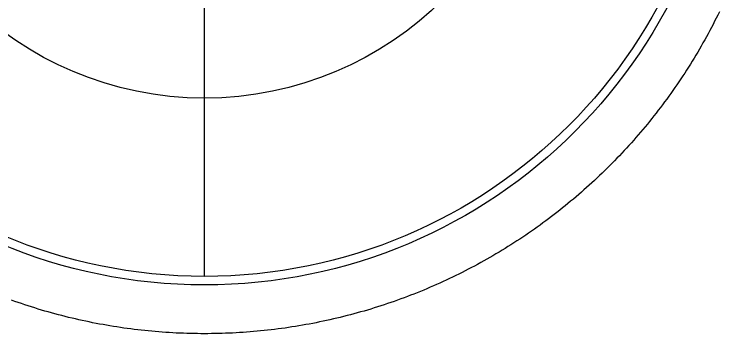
# Model space of a CAD drawing. Header units: millimetres. Extents: x -88 to 88, y -88 to 114.
# Drawn here: x -29.2 to 80.5, y -88 to -39 of the extents above; entities that cross this region are included whole.
import ezdxf

# ---------------------------------------------------------------- set-up
doc = ezdxf.new("R2010")
doc.units = ezdxf.units.MM
for name, color, linetype in [('CUT_OUTER', 1, 'Continuous'), ('ENGRAVE', 7, 'Continuous'), ('GUIDE', 3, 'Continuous')]:
    doc.layers.add(name, color=color, linetype=linetype)

msp = doc.modelspace()

# ---------------------------------------------------------------- linework, layer by layer
at = {"layer": 'CUT_OUTER'}
msp.add_lwpolyline([(79.0834, -38.5982), (78.845, -39.0827), (78.6037, -39.5658), (78.3595, -40.0474), (78.1123, -40.5274), (77.8621, -41.0059), (77.6091, -41.4829), (77.3531, -41.9583), (77.0942, -42.4322), (76.8324, -42.9044), (76.5677, -43.375), (76.3001, -43.844), (76.0296, -44.3114), (75.7563, -44.7771), (75.4801, -45.241), (75.2011, -45.7033), (74.9193, -46.1639), (74.6346, -46.6227), (74.3471, -47.0798), (74.0568, -47.5351), (73.7638, -47.9886), (73.4679, -48.4403), (73.1693, -48.8902), (72.868, -49.3382), (72.5639, -49.7844), (72.257, -50.2287), (71.9475, -50.6711), (71.6352, -51.1116), (71.3202, -51.5502), (71.0026, -51.9869), (70.6823, -52.4215), (70.3593, -52.8543), (70.0336, -53.285), (69.7054, -53.7137), (69.3745, -54.1404), (69.041, -54.565), (68.7049, -54.9876), (68.3662, -55.4082), (68.0249, -55.8266), (67.6811, -56.243), (67.3347, -56.6572), (66.9858, -57.0693), (66.6344, -57.4792), (66.2804, -57.887), (65.924, -58.2926), (65.5651, -58.696), (65.2037, -59.0972), (64.8399, -59.4962), (64.4736, -59.8929), (64.1049, -60.2874), (63.7337, -60.6796), (63.3602, -61.0695), (62.9843, -61.4571), (62.606, -61.8424), (62.2254, -62.2254), (61.8424, -62.606), (61.4571, -62.9843), (61.0695, -63.3602), (60.6796, -63.7337), (60.2874, -64.1049), (59.8929, -64.4736), (59.4962, -64.8399), (59.0972, -65.2037), (58.696, -65.5651), (58.2926, -65.924), (57.887, -66.2804), (57.4792, -66.6344), (57.0693, -66.9858), (56.6572, -67.3347), (56.243, -67.6811), (55.8266, -68.0249), (55.4082, -68.3662), (54.9876, -68.7049), (54.565, -69.041), (54.1404, -69.3745), (53.7137, -69.7054), (53.285, -70.0336), (52.8543, -70.3593), (52.4215, -70.6823), (51.9869, -71.0026), (51.5502, -71.3202), (51.1116, -71.6352), (50.6711, -71.9475), (50.2287, -72.257), (49.7844, -72.5639), (49.3382, -72.868), (48.8902, -73.1693), (48.4403, -73.4679), (47.9886, -73.7638), (47.5351, -74.0568), (47.0798, -74.3471), (46.6227, -74.6346), (46.1639, -74.9193), (45.7033, -75.2011), (45.241, -75.4801), (44.7771, -75.7563), (44.3114, -76.0296), (43.844, -76.3001), (43.375, -76.5677), (42.9044, -76.8324), (42.4322, -77.0942), (41.9583, -77.3531), (41.4829, -77.6091), (41.0059, -77.8621), (40.5274, -78.1123), (40.0474, -78.3595), (39.5658, -78.6037), (39.0827, -78.845), (38.5982, -79.0834), (38.1123, -79.3187), (37.6248, -79.5511), (37.136, -79.7804), (36.6458, -80.0068), (36.1542, -80.2301), (35.6612, -80.4505), (35.1669, -80.6678), (34.6713, -80.882), (34.1744, -81.0932), (33.6761, -81.3014), (33.1767, -81.5065), (32.6759, -81.7085), (32.1739, -81.9075), (31.6708, -82.1034), (31.1664, -82.2961), (30.6608, -82.4858), (30.1541, -82.6724), (29.6463, -82.8559), (29.1374, -83.0362), (28.6273, -83.2134), (28.1162, -83.3875), (27.604, -83.5585), (27.0908, -83.7263), (26.5765, -83.8909), (26.0613, -84.0524), (25.5451, -84.2107), (25.0279, -84.3659), (24.5097, -84.5179), (23.9907, -84.6667), (23.4707, -84.8123), (22.9499, -84.9547), (22.4282, -85.0939), (21.9056, -85.2299), (21.3823, -85.3628), (20.8581, -85.4923), (20.3331, -85.6187), (19.8074, -85.7419), (19.2809, -85.8618), (18.7537, -85.9785), (18.2258, -86.0919), (17.6972, -86.2021), (17.1679, -86.3091), (16.638, -86.4128), (16.1075, -86.5133), (15.5764, -86.6105), (15.0446, -86.7044), (14.5124, -86.7951), (13.9795, -86.8825), (13.4462, -86.9667), (12.9123, -87.0475), (12.3779, -87.1251), (11.8431, -87.1994), (11.3078, -87.2705), (10.7721, -87.3382), (10.236, -87.4027), (9.6996, -87.4638), (9.1627, -87.5217), (8.6255, -87.5763), (8.088, -87.6275), (7.5502, -87.6755), (7.0121, -87.7202), (6.4737, -87.7616), (5.9351, -87.7996), (5.3962, -87.8344), (4.8572, -87.8659), (4.318, -87.894), (3.7786, -87.9188), (3.239, -87.9404), (2.6994, -87.9586), (2.1596, -87.9735), (1.6198, -87.9851), (1.0799, -87.9934), (0.54, -87.9983), (0, -88), (-0.54, -87.9983), (-1.0799, -87.9934), (-1.6198, -87.9851), (-2.1596, -87.9735), (-2.6994, -87.9586), (-3.239, -87.9404), (-3.7786, -87.9188), (-4.318, -87.894), (-4.8572, -87.8659), (-5.3962, -87.8344), (-5.9351, -87.7996), (-6.4737, -87.7616), (-7.0121, -87.7202), (-7.5502, -87.6755), (-8.088, -87.6275), (-8.6255, -87.5763), (-9.1627, -87.5217), (-9.6996, -87.4638), (-10.236, -87.4027), (-10.7721, -87.3382), (-11.3078, -87.2705), (-11.8431, -87.1994), (-12.3779, -87.1251), (-12.9123, -87.0475), (-13.4462, -86.9667), (-13.9795, -86.8825), (-14.5124, -86.7951), (-15.0446, -86.7044), (-15.5764, -86.6105), (-16.1075, -86.5133), (-16.638, -86.4128), (-17.1679, -86.3091), (-17.6972, -86.2021), (-18.2258, -86.0919), (-18.7537, -85.9785), (-19.2809, -85.8618), (-19.8074, -85.7419), (-20.3331, -85.6187), (-20.8581, -85.4923), (-21.3823, -85.3628), (-21.9056, -85.2299), (-22.4282, -85.0939), (-22.9499, -84.9547), (-23.4707, -84.8123), (-23.9907, -84.6667), (-24.5097, -84.5179), (-25.0279, -84.3659), (-25.5451, -84.2107), (-26.0613, -84.0524), (-26.5765, -83.8909), (-27.0908, -83.7263), (-27.604, -83.5585), (-28.1162, -83.3875), (-28.6273, -83.2134), (-29.1374, -83.0362), (-29.6463, -82.8559)], dxfattribs=at)
at = {"layer": 'ENGRAVE'}
msp.add_lwpolyline([(0, -79.2), (0, 79.2)], dxfattribs=at)
for radius in [79.2, 51.8435]:
    msp.add_circle((0, 0), radius, dxfattribs=at)
at = {"layer": 'GUIDE'}
msp.add_circle((0, 0), 80.52, dxfattribs=at)

doc.saveas('drawing.dxf')
